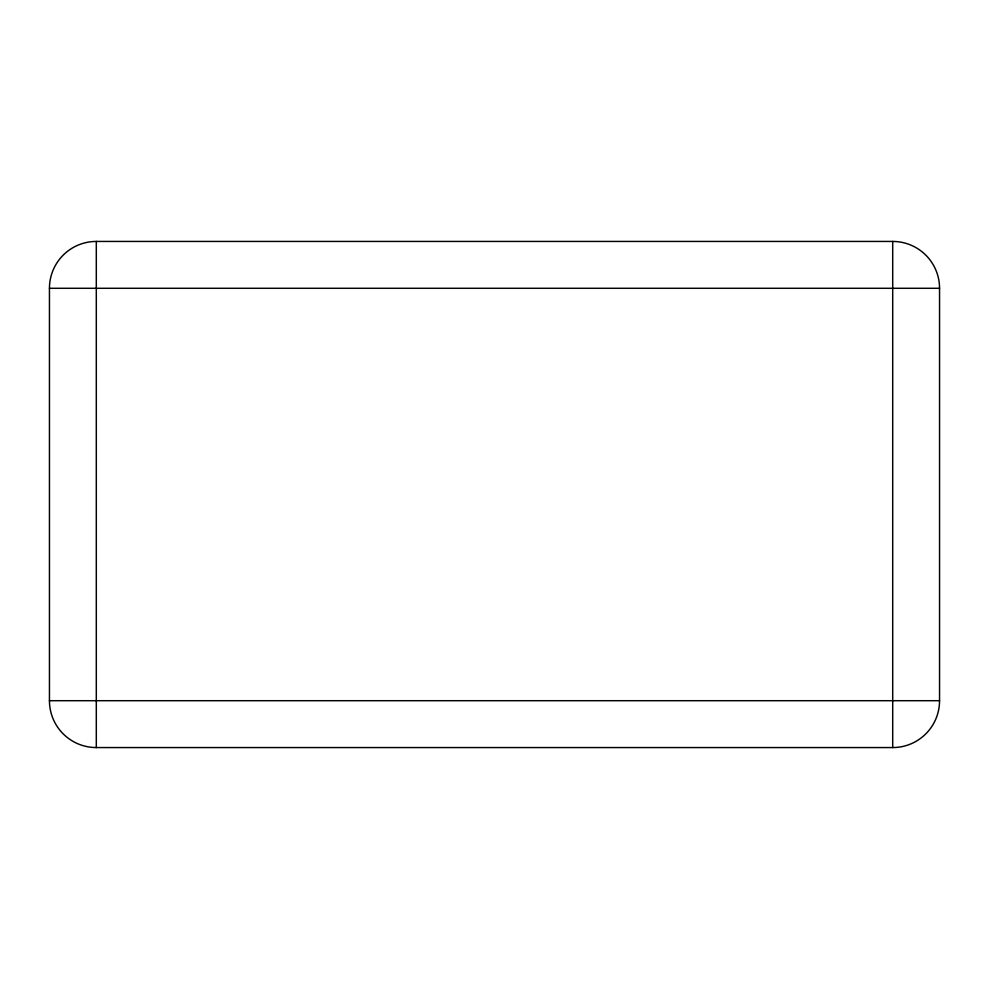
<?xml version="1.0" encoding="UTF-8"?>
<svg xmlns="http://www.w3.org/2000/svg" width="989" height="989" viewBox="0 0 989 989"><rect width="100%" height="100%" fill="white"/><g stroke="black" fill="none" stroke-linecap="round" stroke-linejoin="round"><path stroke-width="1.48" d="M96.304 241.44L892.708 241.44A46.842 46.842 0 0 1 939.55 288.293L939.55 700.707A46.842 46.842 0 0 1 892.708 747.56L96.304 747.56A46.842 46.842 0 0 1 49.45 700.707L49.45 288.293A46.842 46.842 0 0 1 96.304 241.44L96.304 747.56M49.45 288.293L939.55 288.293M49.45 700.707L939.55 700.707M892.708 241.44L892.708 747.56"/></g></svg>
